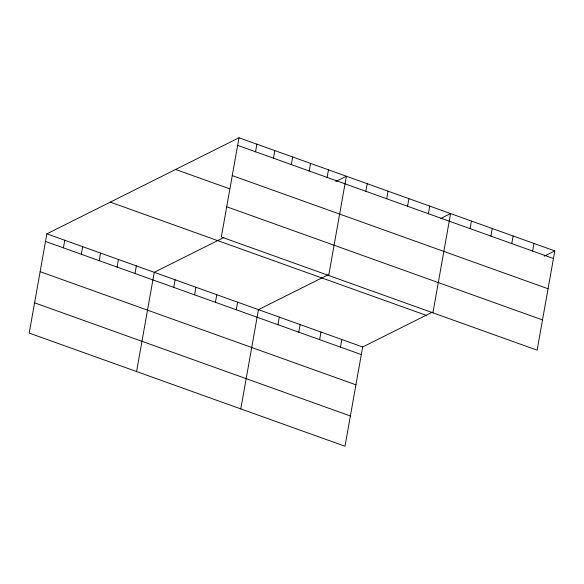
<?xml version="1.0" encoding="UTF-8"?>
<svg xmlns="http://www.w3.org/2000/svg" width="584" height="584" viewBox="0 0 584 584"><rect width="100%" height="100%" fill="white"/><g stroke="black" fill="none" stroke-linecap="round" stroke-linejoin="round"><path stroke-width="0.88" d="M239.002 137.766L221.321 237.009L537.119 350.159L554.8 250.923L239.002 137.766L46.881 233.841L29.2 333.077L344.998 446.234L362.679 346.991L432.299 312.177M63.422 247.842L64.773 240.25M81.315 254.259L82.665 246.66M99.214 260.668L100.565 253.076M117.107 267.078L118.457 259.486M134.999 273.494L136.357 265.895M136.568 371.555L154.249 272.312L223.869 237.498M173.74 287.372L175.09 279.78M194.582 294.84L195.932 287.248M215.423 302.308L216.773 294.716M255.544 151.767L256.894 144.175M236.264 309.776L237.622 302.183M273.443 158.184L274.794 150.592M240.783 408.895L258.464 309.651L328.084 274.838M291.336 164.593L292.686 157.001M277.955 324.711L279.305 317.119M309.228 171.01L310.586 163.41M298.796 332.179L300.147 324.587M327.128 177.419L328.478 169.827M328.697 275.48L346.37 176.237L335.807 181.522M319.638 339.647L320.988 332.055M365.861 191.297L367.219 183.704M340.479 347.115L341.83 339.523M386.703 198.764L388.061 191.172M407.552 206.232L408.902 198.64M428.393 213.707L429.744 206.108M432.912 312.82L450.585 213.576L440.832 218.46M470.076 228.643L471.427 221.044M490.918 236.111L492.276 228.512M511.759 243.579L513.117 235.987M532.608 251.047L533.959 243.455M544.23 256.201L554.8 250.923M237.651 145.358L553.449 258.515M232.264 175.602L548.062 288.759M175.602 169.47L229.286 188.705M226.709 206.765L542.507 319.915M110.281 202.137L426.079 315.287M46.881 233.841L362.679 346.991M45.523 241.433L361.321 354.583M40.135 271.677L355.933 384.827M34.587 302.833L350.385 415.99"/></g></svg>
